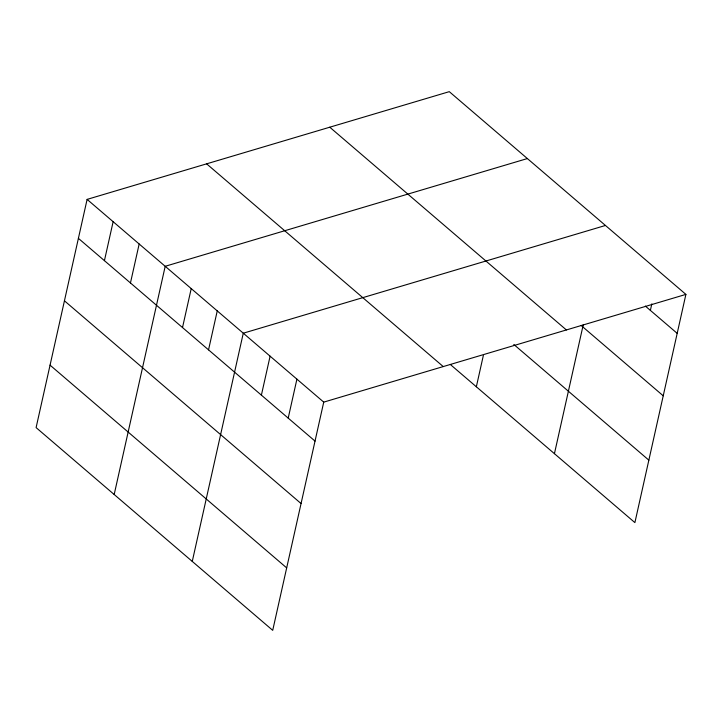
<?xml version="1.0" encoding="UTF-8"?>
<svg xmlns="http://www.w3.org/2000/svg" width="722" height="722" viewBox="0 0 722 722"><rect width="100%" height="100%" fill="white"/><g stroke="black" fill="none" stroke-linecap="round" stroke-linejoin="round"><path stroke-width="1.08" d="M685.9 294.395L449.283 91.658L87.109 199.389L36.1 427.604L272.717 630.342L323.736 402.127L685.9 294.395L634.891 522.611L450.32 364.475M104.428 260.651L113.137 221.69M130.456 282.961L139.165 243.991M114.184 494.507L165.194 266.292L527.367 158.56M182.513 327.562L191.222 288.601M208.541 349.863L217.25 310.902M192.269 561.409L243.278 333.203L605.451 225.463M261.391 395.142L270.1 356.181M288.204 418.119L296.913 379.158M476.349 386.775L483.334 355.549M554.433 453.678L583.259 324.729M650.378 310.379L651.822 303.89M645.342 306.074L677.191 333.356M581.102 325.442L663.229 395.809M329.764 127.207L566.382 329.945M513.82 344.466L648.852 460.158M206.627 163.84L443.245 366.577M87.109 199.389L323.736 402.127M78.4 238.35L315.027 441.097M64.439 300.803L301.065 503.55M50.062 365.151L286.679 567.889"/></g></svg>
